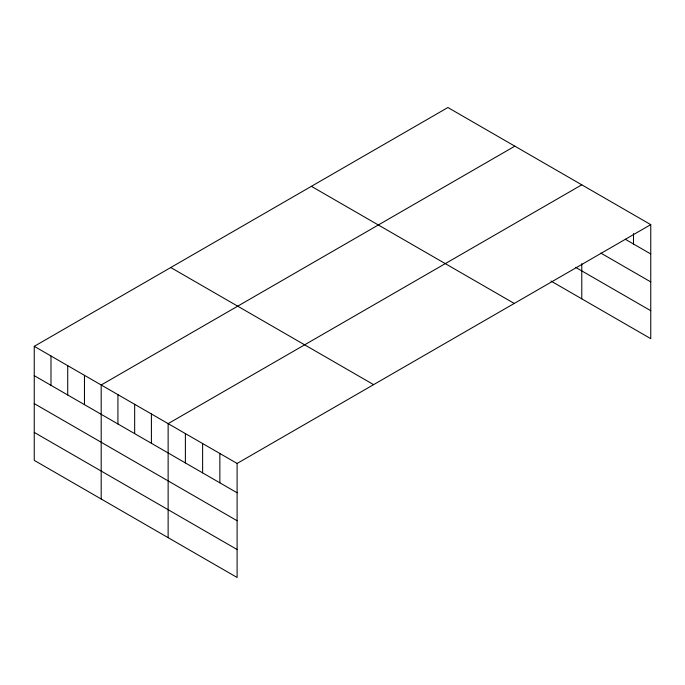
<?xml version="1.0" encoding="UTF-8"?>
<svg xmlns="http://www.w3.org/2000/svg" width="685" height="685" viewBox="0 0 685 685"><rect width="100%" height="100%" fill="white"/><g stroke="black" fill="none" stroke-linecap="round" stroke-linejoin="round"><path stroke-width="1.03" d="M34.25 346.336L237.104 463.454L237.104 577.481L34.25 460.363L34.25 346.336L447.896 107.519L650.75 224.637L650.75 338.664L550.954 281.038M514.837 146.17L101.192 384.987L101.192 499.005M581.779 184.822L168.133 423.638L168.133 537.656M237.104 463.454L650.75 224.637M625.337 239.288L650.75 253.964M600.839 253.099L650.75 281.912M575.614 267.33L650.75 310.707M311.392 186.329L514.247 303.446M170.753 267.527L373.608 384.645M34.25 375.663L237.104 492.78M34.25 403.611L237.104 520.728M34.25 432.406L237.104 549.524M633.505 233.534L633.505 244.006M581.779 263.691L581.779 298.84M219.859 453.504L219.859 482.822M202.623 443.546L202.623 472.864M185.378 433.588L185.378 462.914M151.402 413.971L151.402 443.298M134.662 404.313L134.662 433.631M117.931 394.646L117.931 423.972M84.46 375.329L84.46 404.647M67.721 365.662L67.721 394.988M50.99 356.003L50.99 385.321"/></g></svg>
